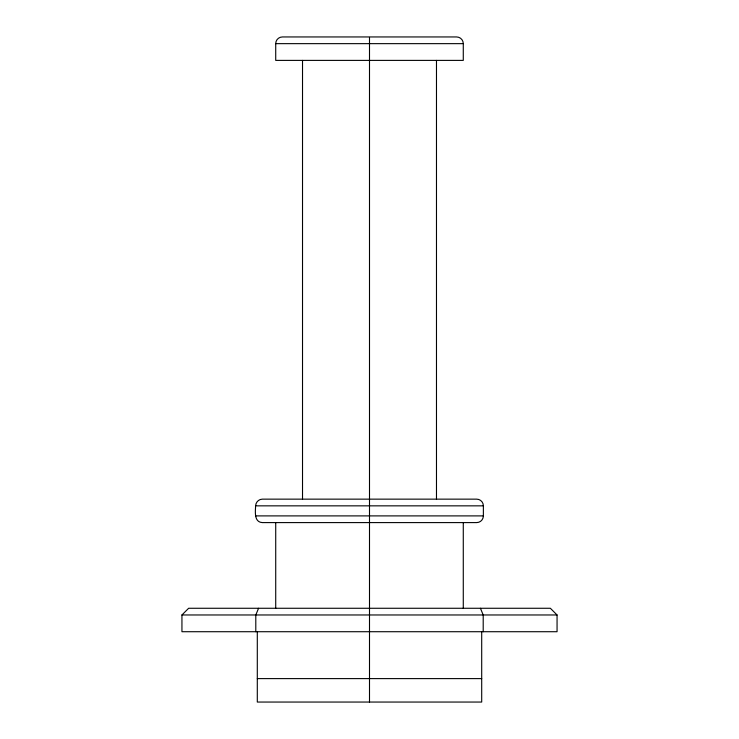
<?xml version="1.0" encoding="UTF-8"?>
<svg xmlns="http://www.w3.org/2000/svg" width="739" height="739" viewBox="0 0 739 739"><rect width="100%" height="100%" fill="white"/><g stroke="black" fill="none" stroke-linecap="round" stroke-linejoin="round"><path stroke-width="1.11" d="M255.629 505.846C255.694 502.261 258.733 499.213 262.317 499.148L476.673 499.148A6.697 6.697 0 0 1 483.371 505.846L483.371 515.896A6.697 6.697 0 0 1 476.673 522.593L262.317 522.593C253.883 522.131 255.361 511.591 255.629 505.846L483.371 505.846M258.576 608.271L255.796 614.968L255.796 631.716M181.942 614.968L188.639 608.271L550.361 608.271L557.058 614.968L557.058 631.716L181.942 631.716L181.942 614.968L557.058 614.968M275.721 43.647L463.279 43.647L463.279 60.395L275.721 60.395L275.721 43.647A6.697 6.697 0 0 1 282.418 36.95L456.582 36.95A6.697 6.697 0 0 1 463.279 43.647M255.629 515.896L483.371 515.896M257.301 678.605L481.699 678.605M480.424 608.271L483.204 614.968L483.204 631.716M481.699 631.716L481.699 702.05L257.301 702.05L257.301 631.716M463.279 522.593L463.279 608.271M436.481 60.395L436.481 499.148M369.5 37.421L369.5 702.05M302.519 60.395L302.519 499.148M275.721 522.593L275.721 608.271"/></g></svg>
